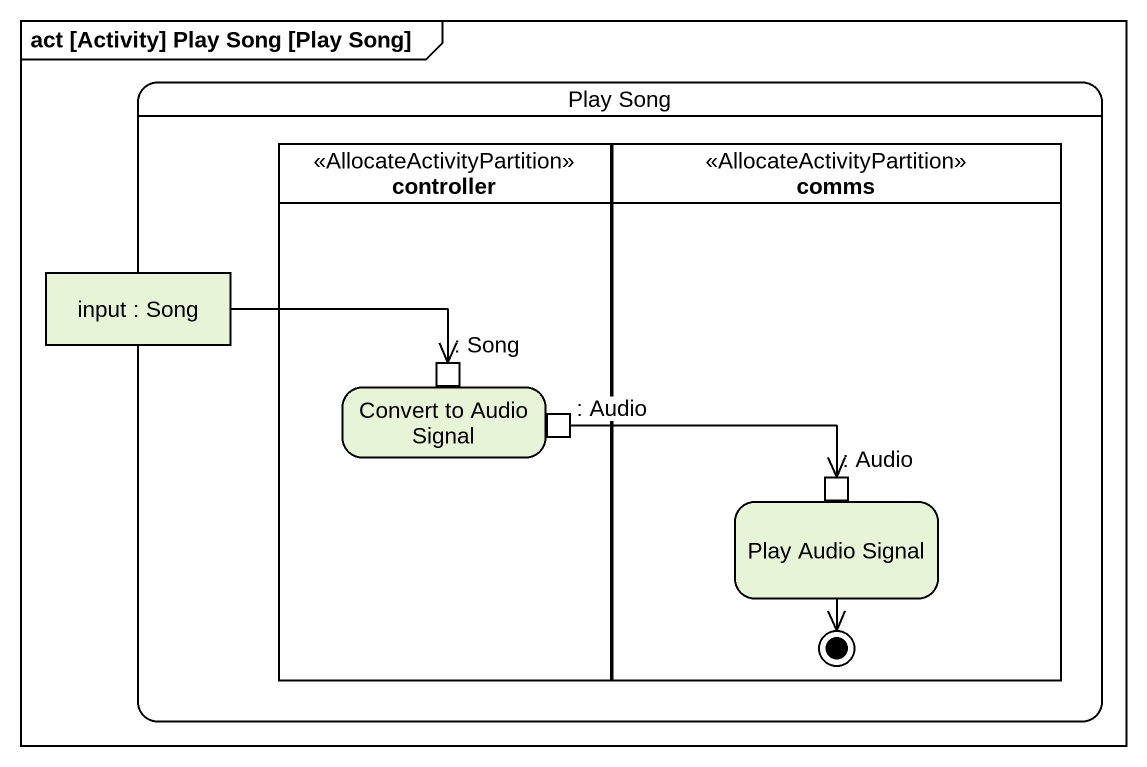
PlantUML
@startuml
mainframe act [Activity] Play Song [Play Song]
hide empty description
state "Play Song" as Play_Song {
  state controller <<AllocateActivityPartition>> {
    state "Convert to Audio Signal" as Convert_to_Audio_Signal {
      state ": Song" as Song <<inputPin>>
      state ": Audio" as Audio <<outputPin>>
    }
  }
  state comms <<AllocateActivityPartition>> {
    state "Play Audio Signal" as Play_Audio_Signal {
      state ": Audio" as Audio_2 <<inputPin>>
    }
    Play_Audio_Signal --> [*]
  }
  state "input : Song" as input <<object>>
}
input -right-> Song
Audio -right-> Audio_2
@enduml
